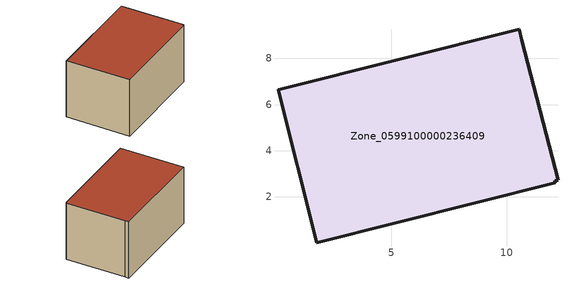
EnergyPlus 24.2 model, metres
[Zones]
Zone_0599100000236409
 floor ground (C_G): 10.65,8.78 12.21,2.73 12.08,2.69 12.1,2.62 1.76,0.02 0.09,6.63 10.54,9.25 z0
 wall outside (C_F): 0.09,6.63 1.76,0.02 12.1,2.62 12.08,2.69 12.21,2.73 10.65,8.78 10.54,9.25 0.09,6.63 z0:6.34
 roof outside (C_R): 12.21,2.73 10.65,8.78 10.54,9.25 0.09,6.63 1.76,0.02 12.1,2.62 12.08,2.69 z6.34
[BUILDING]
Pand.0599100000236409: North Axis=0; Terrain=City; Loads Convergence Tolerance Value=0.04; Temperature Convergence Tolerance Value=0.4; Solar Distribution=FullExterior; Maximum Number of Warmup Days=25; Minimum Number of Warmup Days=1
[Site:Location]
Rotterdam.The.Hague.AP_ZH_NLD Design_Conditions: Latitude=51.96; Longitude=4.45; Time Zone=1; Elevation=-4.5
[SITE:GROUNDTEMPERATURE:BUILDINGSURFACE]
18, 18, 18, 18, 18, 18, 18, 18, 18, 18, 18, 18
[MATERIAL] Thermal Absorptance=0.9; Solar Absorptance=0.7; Visible Absorptance=0.7
Name | Roughness | Thickness | Conductivity | Density | Specific Heat
G.TI.1946-1964 | MediumSmooth | 0.15 | 1 | 540 | 1210
F.TI.1946-1964 | Rough | 0.3 | 0.857143 | 1920 | 840
R.TI.1946-1964 | MediumRough | 0.2 | 0.277778 | 1500 | 1000
[CONSTRUCTION]
C_G: G.TI.1946-1964
C_F: F.TI.1946-1964
C_R: R.TI.1946-1964
[ZONE]
Zone_0599100000236409: Type=1; Multiplier=1; Ceiling Height=Autocalculate; Volume=Autocalculate; Floor Area=autocalculate; Part of Total Floor Area=Yes
[ZONEINFILTRATION:DESIGNFLOWRATE]
Infil_Zone_0599100000236409: Zone or ZoneList or Space or SpaceList=Zone_0599100000236409; Schedule=AlwaysOn; Design Flow Rate Calculation Method=Flow/Area; Flow Rate per Floor Area=0.003; Constant Term Coefficient=1; Temperature Term Coefficient=0; Velocity Term Coefficient=0; Velocity Squared Term Coefficient=0
[HVACTEMPLATE:ZONE:IDEALLOADSAIRSYSTEM]
Zone_0599100000236409: Maximum Heating Supply Air Temperature=50; Minimum Cooling Supply Air Temperature=13; Maximum Heating Supply Air Humidity Ratio=0.0156; Minimum Cooling Supply Air Humidity Ratio=0.0077; Heating Limit=NoLimit; Cooling Limit=NoLimit; Dehumidification Control Type=ConstantSensibleHeatRatio; Cooling Sensible Heat Ratio=0.7; Dehumidification Setpoint=60; Humidification Control Type=None; Humidification Setpoint=30; Outdoor Air Method=None; Outdoor Air Flow Rate per Person=0.00944; Outdoor Air Flow Rate per Zone Floor Area=0; Outdoor Air Flow Rate per Zone=0; Demand Controlled Ventilation Type=None; Outdoor Air Economizer Type=NoEconomizer; Heat Recovery Type=None; Sensible Heat Recovery Effectiveness=0.7; Latent Heat Recovery Effectiveness=0.65
[ZONECONTROL:THERMOSTAT]
ThermostatControl_Zone_0599100000236409: Zone or ZoneList=Zone_0599100000236409; Control Type Schedule=DualSetpointControlType; Control 1=Thermostat_Zone_0599100000236409; Temperature Difference Between Cutout And Setpoint=0
[THERMOSTATSETPOINT:DUALSETPOINT]
Thermostat_Zone_0599100000236409: Heating Setpoint Temperature Schedule=HeatingSetpoint_Zone_0599100000236409; Cooling Setpoint Temperature Schedule=CoolingSetpoint_Zone_0599100000236409
[SCHEDULE:COMPACT]
HeatingSetpoint_Zone_0599100000236409: Through: 12/31, For: AllDays, Until: 24:00, 21
CoolingSetpoint_Zone_0599100000236409: Through: 12/31, For: AllDays, Until: 24:00, 24
DualSetpointControlType: Through: 12/31, For: AllDays, Until: 24:00, 4
AlwaysOn: Through: 12/31, For: AllDays, Until: 24:00, 1
